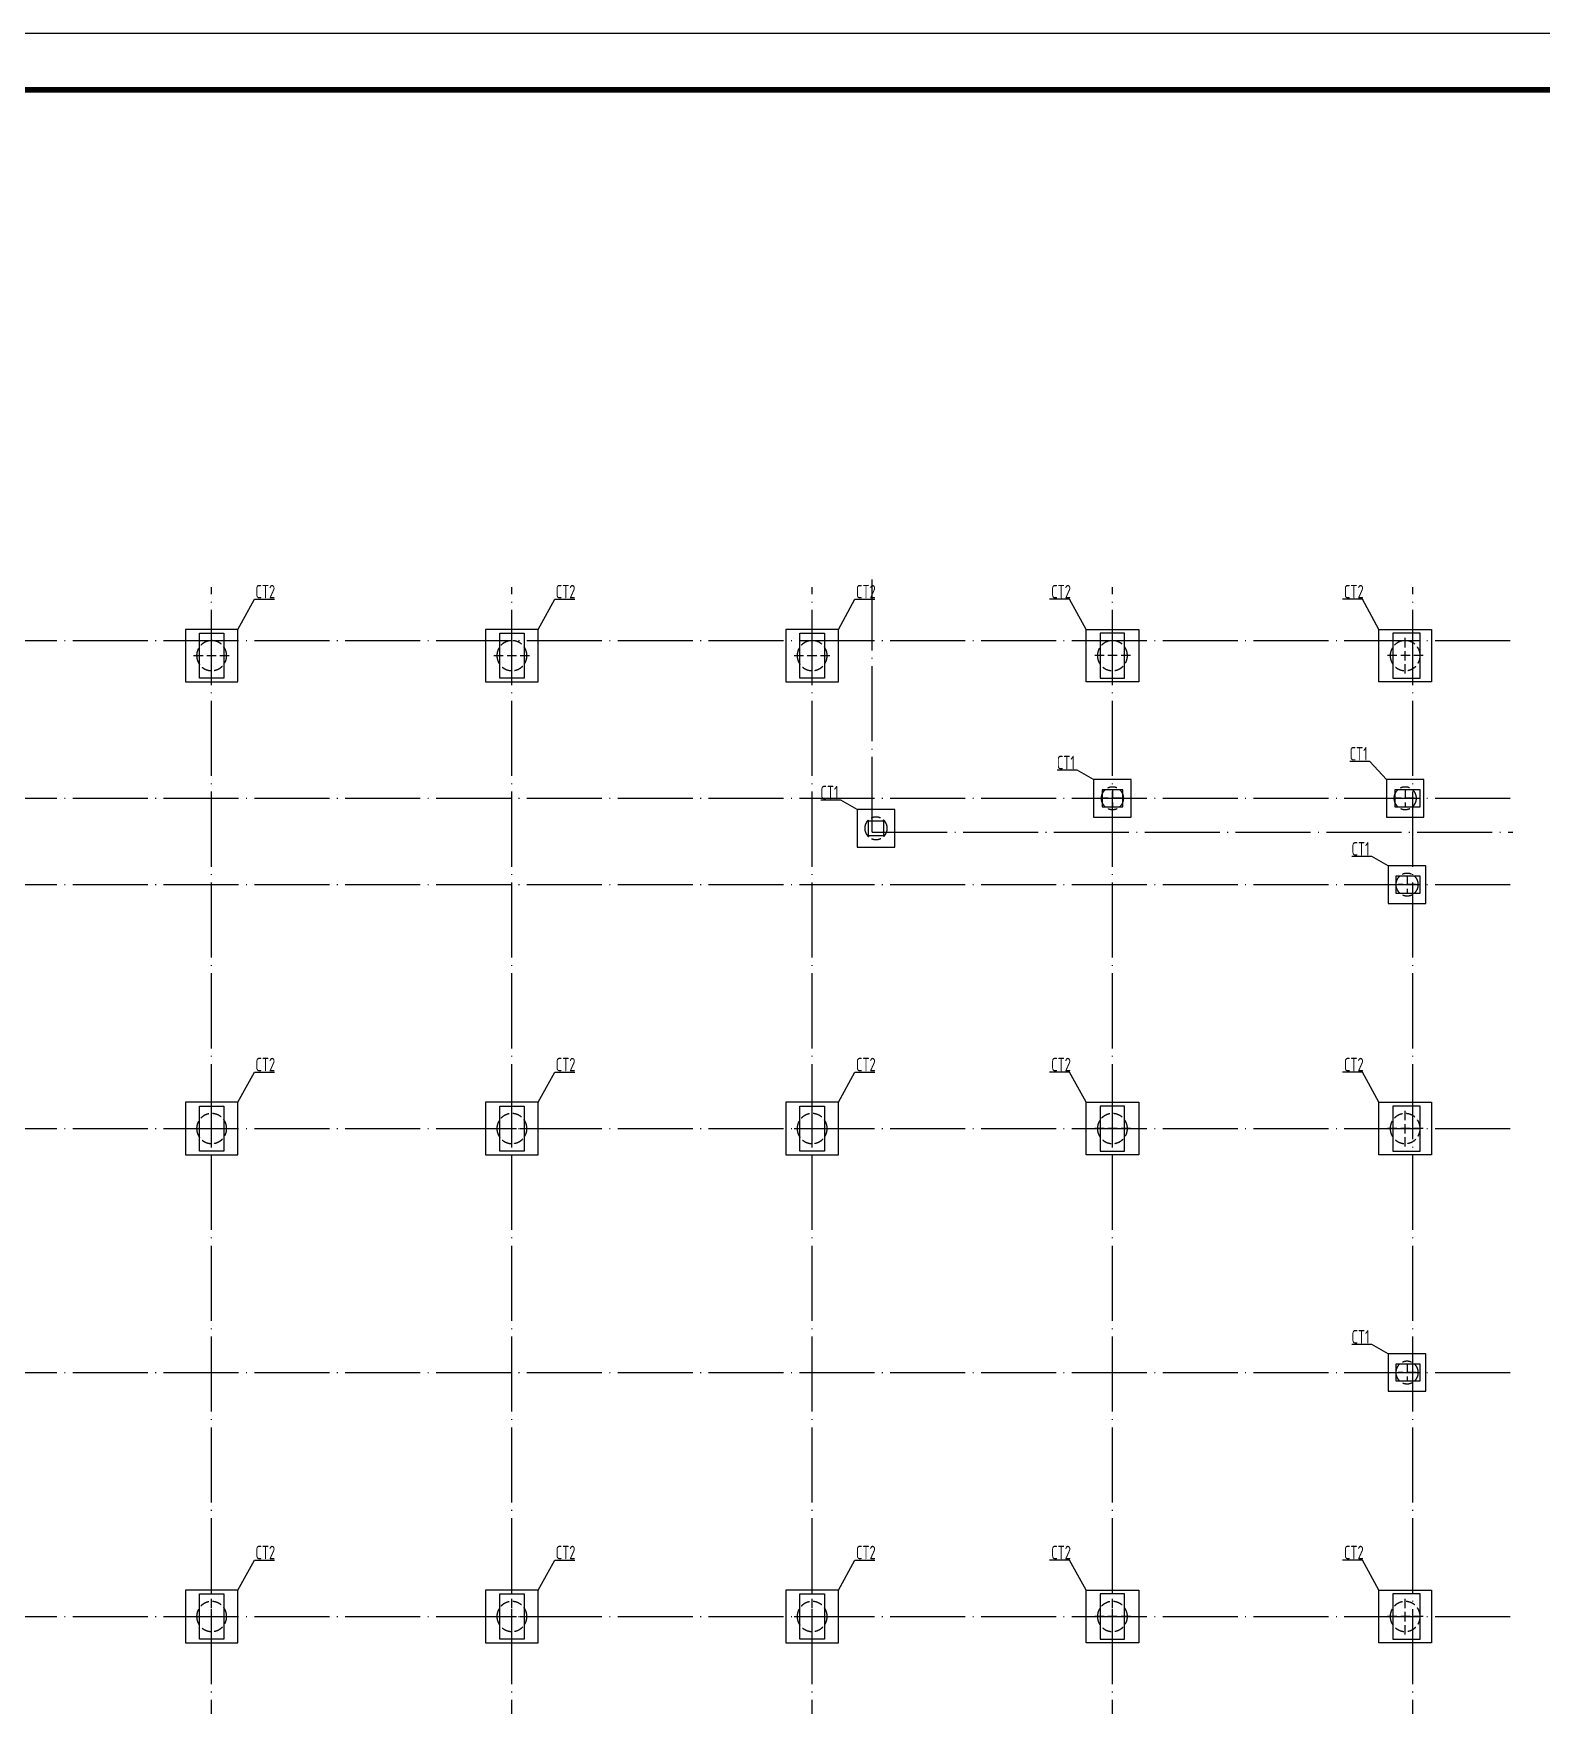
# Model space of a CAD drawing. Extents: x 19118 to 566552, y -1188739 to 92943.
# Drawn here: x 324264 to 364446, y -148086 to -103536 of the extents above; entities that cross this region are included whole.
import ezdxf

# ---------------------------------------------------------------- set-up
doc = ezdxf.new("R2010")
doc.units = 0
doc.header["$LTSCALE"] = 1000
doc.header["$MEASUREMENT"] = 0
doc.linetypes.add('DASH', pattern=[0.35, 0.25, -0.1])
doc.linetypes.add('DOTE', pattern=[2.42, 2, -0.2, 0.02, -0.2])
for name, color, linetype in [('DOTE', 9, 'DOTE'), ('PUB_TITLE', 4, 'CONTINUOUS'), ('引线', 9, 'CONTINUOUS'), ('承台', 2, 'CONTINUOUS'), ('柱', 2, 'CONTINUOUS'), ('桩基标注', 7, 'CONTINUOUS'), ('桩心', 33, 'CONTINUOUS')]:
    doc.layers.add(name, color=color, linetype=linetype)
doc.layers.add('混凝土柱', color=2, linetype='CONTINUOUS', lineweight=25)
doc.styles.add('TSSD_Rein', font='atssdeng.shx', dxfattribs={"width": 0.7, "bigfont": 'atssdchn.shx'})

msp = doc.modelspace()

# ---------------------------------------------------------------- linework, layer by layer
at = {"layer": 'DOTE', "color": 8}
for p, q in [((329012.4, -174135.65), (329012.4, -118286.09)), ((337012.4, -174135.65), (337012.4, -118286.09)), ((345012.4, -174135.65), (345012.4, -118286.09)), ((346612.4, -124813.12), (346612.4, -118082.27)), ((353012.4, -174135.65), (353012.4, -118286.09)), ((361012.4, -174135.65), (361012.4, -118286.09)), ((255130.89, -119713.12), (363668.15, -119713.12)), ((255130.89, -123913.12), (363668.15, -123913.12)), ((346612.4, -124813.12), (363678.39, -124813.12)), ((255130.89, -126213.12), (363668.15, -126213.12)), ((255130.89, -132713.12), (363668.15, -132713.12)), ((255130.89, -139213.12), (363668.15, -139213.12)), ((255130.89, -145713.12), (363668.15, -145713.12))]:
    msp.add_line(p, q, dxfattribs=at)
at = {"layer": 'PUB_TITLE'}
msp.add_lwpolyline([(243357.07, -192635.97), (401007.07, -192635.97), (401007.07, -103535.97), (243357.07, -103535.97)], close=True, dxfattribs=at)
at = {"layer": 'PUB_TITLE', "const_width": 150}
msp.add_lwpolyline([(247107.07, -191135.97), (399507.07, -191135.97), (399507.07, -105035.97), (247107.07, -105035.97)], close=True, dxfattribs=at)
at = {"layer": '引线', "linetype": 'DASH'}
for points in [[(329412.39, -120109.31, 0.99524903), (328612.4, -120113.12, 1.00477364)], [(337412.39, -120109.31, 0.99524903), (336612.4, -120113.12, 1.00477364)], [(345412.39, -120109.31, 0.99524903), (344612.4, -120113.12, 1.00477364)], [(352612.42, -120109.31, -0.99524903), (353412.4, -120113.12, -1.00477364)], [(360412.42, -120109.31, -0.99524903), (361212.4, -120113.12, -1.00477364)], [(329412.39, -132709.31, 0.99524903), (328612.4, -132713.12, 1.00477364)], [(337412.39, -132709.31, 0.99524903), (336612.4, -132713.12, 1.00477364)], [(345412.39, -132709.31, 0.99524903), (344612.4, -132713.12, 1.00477364)], [(352612.42, -132709.31, -0.99524903), (353412.4, -132713.12, -1.00477364)], [(360412.42, -132709.31, -0.99524903), (361212.4, -132713.12, -1.00477364)], [(329412.39, -145709.31, 0.99524903), (328612.4, -145713.12, 1.00477364)], [(337412.39, -145709.31, 0.99524903), (336612.4, -145713.12, 1.00477364)], [(345412.39, -145709.31, 0.99524903), (344612.4, -145713.12, 1.00477364)], [(352612.42, -145709.31, -0.99524903), (353412.4, -145713.12, -1.00477364)], [(360412.42, -145709.31, -0.99524903), (361212.4, -145713.12, -1.00477364)]]:
    msp.add_lwpolyline(points, format="xyb", close=True, dxfattribs=at)
for points in [[(352712.42, -123915.98, 0.99524903), (353312.4, -123913.12, 1.00477364), (352712.42, -123915.98, 209.98235095)], [(360512.42, -123915.98, 0.99524903), (361112.4, -123913.12, 1.00477364), (360512.42, -123915.98, 209.98235095)], [(346412.42, -124715.98, 0.99524903), (347012.4, -124713.12, 1.00477364), (346412.42, -124715.98, 209.98235095)], [(360562.42, -126215.98, 0.99524903), (361162.4, -126213.12, 1.00477364), (360562.42, -126215.98, 209.98235095)], [(360562.42, -139215.98, 0.99524903), (361162.4, -139213.12, 1.00477364), (360562.42, -139215.98, 209.98235095)]]:
    msp.add_lwpolyline(points, format="xyb", dxfattribs=at)
at = {"layer": '承台'}
for points in [[(328312.4, -120813.12), (329712.4, -120813.12), (329712.4, -119413.12), (328312.4, -119413.12)], [(336312.4, -120813.12), (337712.4, -120813.12), (337712.4, -119413.12), (336312.4, -119413.12)], [(344312.4, -120813.12), (345712.4, -120813.12), (345712.4, -119413.12), (344312.4, -119413.12)], [(353712.4, -120813.12), (352312.4, -120813.12), (352312.4, -119413.12), (353712.4, -119413.12)], [(361512.4, -120813.12), (360112.4, -120813.12), (360112.4, -119413.12), (361512.4, -119413.12)], [(353512.4, -123413.12), (352512.4, -123413.12), (352512.4, -124413.12), (353512.4, -124413.12)], [(361312.4, -123413.12), (360312.4, -123413.12), (360312.4, -124413.12), (361312.4, -124413.12)], [(347212.4, -124213.12), (346212.4, -124213.12), (346212.4, -125213.12), (347212.4, -125213.12)], [(361362.4, -125713.12), (360362.4, -125713.12), (360362.4, -126713.12), (361362.4, -126713.12)], [(328312.4, -133413.12), (329712.4, -133413.12), (329712.4, -132013.12), (328312.4, -132013.12)], [(336312.4, -133413.12), (337712.4, -133413.12), (337712.4, -132013.12), (336312.4, -132013.12)], [(344312.4, -133413.12), (345712.4, -133413.12), (345712.4, -132013.12), (344312.4, -132013.12)], [(353712.4, -133413.12), (352312.4, -133413.12), (352312.4, -132013.12), (353712.4, -132013.12)], [(361512.4, -133413.12), (360112.4, -133413.12), (360112.4, -132013.12), (361512.4, -132013.12)], [(361362.4, -138713.12), (360362.4, -138713.12), (360362.4, -139713.12), (361362.4, -139713.12)], [(328312.4, -146413.12), (329712.4, -146413.12), (329712.4, -145013.12), (328312.4, -145013.12)], [(336312.4, -146413.12), (337712.4, -146413.12), (337712.4, -145013.12), (336312.4, -145013.12)], [(344312.4, -146413.12), (345712.4, -146413.12), (345712.4, -145013.12), (344312.4, -145013.12)], [(353712.4, -146413.12), (352312.4, -146413.12), (352312.4, -145013.12), (353712.4, -145013.12)], [(361512.4, -146413.12), (360112.4, -146413.12), (360112.4, -145013.12), (361512.4, -145013.12)]]:
    msp.add_lwpolyline(points, close=True, dxfattribs=at)
at = {"layer": '柱'}
for points in [[(328687.4, -119513.12), (329337.4, -119513.12), (329337.4, -120713.12), (328687.4, -120713.12)], [(336687.4, -119513.12), (337337.4, -119513.12), (337337.4, -120713.12), (336687.4, -120713.12)], [(344687.4, -119513.12), (345337.4, -119513.12), (345337.4, -120713.12), (344687.4, -120713.12)], [(353337.4, -119513.12), (352687.4, -119513.12), (352687.4, -120713.12), (353337.4, -120713.12)], [(361212.4, -119513.12), (360487.4, -119513.12), (360487.4, -120713.12), (361212.4, -120713.12)], [(346512.4, -124513.12), (346912.4, -124513.12), (346912.4, -124913.12), (346512.4, -124913.12)], [(328687.4, -132113.12), (329337.4, -132113.12), (329337.4, -133313.12), (328687.4, -133313.12)], [(336687.4, -132113.12), (337337.4, -132113.12), (337337.4, -133313.12), (336687.4, -133313.12)], [(344687.4, -132113.12), (345337.4, -132113.12), (345337.4, -133313.12), (344687.4, -133313.12)], [(353337.4, -132113.12), (352687.4, -132113.12), (352687.4, -133313.12), (353337.4, -133313.12)], [(361212.4, -132113.12), (360487.4, -132113.12), (360487.4, -133313.12), (361212.4, -133313.12)], [(328687.4, -145113.12), (329337.4, -145113.12), (329337.4, -146313.12), (328687.4, -146313.12)], [(336687.4, -145113.12), (337337.4, -145113.12), (337337.4, -146313.12), (336687.4, -146313.12)], [(344687.4, -145113.12), (345337.4, -145113.12), (345337.4, -146313.12), (344687.4, -146313.12)], [(353337.4, -145113.12), (352687.4, -145113.12), (352687.4, -146313.12), (353337.4, -146313.12)], [(361212.4, -145113.12), (360487.4, -145113.12), (360487.4, -146313.12), (361212.4, -146313.12)]]:
    msp.add_lwpolyline(points, close=True, dxfattribs=at)
at = {"layer": '桩基标注'}
for points in [[(329712.4, -119413.12), (330153.08, -118612.49), (330685.39, -118612.49)], [(337712.4, -119413.12), (338153.08, -118612.49), (338685.39, -118612.49)], [(345712.4, -119413.12), (346153.08, -118612.49), (346685.39, -118612.49)], [(352312.4, -119413.12), (351871.73, -118612.49), (351339.42, -118612.49)], [(360112.4, -119413.12), (359671.73, -118612.49), (359139.42, -118612.49)], [(360312.4, -123413.12), (359871.73, -122931.38), (359339.42, -122931.38)], [(352512.4, -123413.12), (352071.73, -123165.4), (351539.42, -123165.4)], [(346212.4, -124213.12), (345771.73, -123965.4), (345239.42, -123965.4)], [(360362.4, -125713.12), (359921.73, -125465.4), (359389.42, -125465.4)], [(329712.4, -132013.13), (330153.08, -131212.49), (330685.39, -131212.49)], [(337712.4, -132013.13), (338153.08, -131212.49), (338685.39, -131212.49)], [(345712.4, -132013.13), (346153.08, -131212.49), (346685.39, -131212.49)], [(352312.4, -132013.13), (351871.73, -131212.49), (351339.42, -131212.49)], [(360112.4, -132013.13), (359671.73, -131212.49), (359139.42, -131212.49)], [(360362.4, -138713.12), (359921.73, -138465.4), (359389.42, -138465.4)], [(329712.4, -145013.13), (330153.08, -144212.49), (330685.39, -144212.49)], [(337712.4, -145013.13), (338153.08, -144212.49), (338685.39, -144212.49)], [(345712.4, -145013.13), (346153.08, -144212.49), (346685.39, -144212.49)], [(352312.4, -145013.13), (351871.73, -144212.49), (351339.42, -144212.49)], [(360112.4, -145013.13), (359671.73, -144212.49), (359139.42, -144212.49)]]:
    msp.add_lwpolyline(points, dxfattribs=at)
at = {"layer": '桩心', "color": 8, "linetype": 'DASH'}
for p, q in [((329012.4, -120593.12), (329012.4, -119633.12)), ((337012.4, -120593.12), (337012.4, -119633.12)), ((345012.4, -120593.12), (345012.4, -119633.12)), ((353012.4, -120593.12), (353012.4, -119633.12)), ((360812.4, -120593.12), (360812.4, -119633.12)), ((328532.4, -120113.12), (329492.4, -120113.12)), ((336532.4, -120113.12), (337492.4, -120113.12)), ((344532.4, -120113.12), (345492.4, -120113.12)), ((353492.4, -120113.12), (352532.4, -120113.12)), ((361292.4, -120113.12), (360332.4, -120113.12)), ((353012.4, -123673.12), (353012.4, -124153.12)), ((360812.4, -123673.12), (360812.4, -124153.12)), ((353252.4, -123913.12), (352772.4, -123913.12)), ((361052.4, -123913.12), (360572.4, -123913.12)), ((360862.4, -125973.12), (360862.4, -126453.12)), ((361102.4, -126213.12), (360622.4, -126213.12)), ((329012.4, -133193.12), (329012.4, -132233.12)), ((337012.4, -133193.12), (337012.4, -132233.12)), ((345012.4, -133193.12), (345012.4, -132233.12)), ((353012.4, -133193.12), (353012.4, -132233.12)), ((360812.4, -133193.12), (360812.4, -132233.12)), ((328532.4, -132713.12), (329492.4, -132713.12)), ((336532.4, -132713.12), (337492.4, -132713.12)), ((344532.4, -132713.12), (345492.4, -132713.12)), ((353492.4, -132713.12), (352532.4, -132713.12)), ((361292.4, -132713.12), (360332.4, -132713.12)), ((360862.4, -138973.12), (360862.4, -139453.12)), ((361102.4, -139213.12), (360622.4, -139213.12)), ((329012.4, -146193.12), (329012.4, -145233.12)), ((337012.4, -146193.12), (337012.4, -145233.12)), ((345012.4, -146193.12), (345012.4, -145233.12)), ((353012.4, -146193.12), (353012.4, -145233.12)), ((360812.4, -146193.12), (360812.4, -145233.12)), ((328532.4, -145713.12), (329492.4, -145713.12)), ((336532.4, -145713.12), (337492.4, -145713.12)), ((344532.4, -145713.12), (345492.4, -145713.12)), ((353492.4, -145713.12), (352532.4, -145713.12)), ((361292.4, -145713.12), (360332.4, -145713.12))]:
    msp.add_line(p, q, dxfattribs=at)
at = {"layer": '混凝土柱'}
for points in [[(353287.4, -123688.12), (352737.4, -123688.12), (352737.4, -124138.12), (353287.4, -124138.12)], [(361212.4, -123688.12), (360537.4, -123688.12), (360537.4, -124138.12), (361212.4, -124138.12)], [(361212.4, -125988.12), (360562.4, -125988.12), (360562.4, -126438.12), (361212.4, -126438.12)], [(361212.4, -138988.12), (360562.4, -138988.12), (360562.4, -139438.12), (361212.4, -139438.12)]]:
    msp.add_lwpolyline(points, close=True, dxfattribs=at)

# ---------------------------------------------------------------- texts
at = {"layer": '桩基标注', "style": 'TSSD_Rein', "width": 0.7}
for s, p in [('CT2', (330179.08, -118587.83)), ('CT2', (338179.08, -118587.83)), ('CT2', (346179.08, -118587.83)), ('CT2', (351380.49, -118587.83)), ('CT2', (359180.49, -118587.83)), ('CT1', (351532.03, -123140.75)), ('CT1', (359332.03, -122906.72)), ('CT1', (345232.03, -123940.74)), ('CT1', (359382.03, -125440.75)), ('CT2', (330179.08, -131187.83)), ('CT2', (338179.08, -131187.83)), ('CT2', (346179.08, -131187.83)), ('CT2', (351380.49, -131187.83)), ('CT2', (359180.49, -131187.83)), ('CT1', (359382.03, -138440.75)), ('CT2', (330179.08, -144187.83)), ('CT2', (338179.08, -144187.83)), ('CT2', (346179.08, -144187.83)), ('CT2', (351380.49, -144187.83)), ('CT2', (359180.49, -144187.83))]:
    msp.add_text(s, height=360, dxfattribs=at).set_placement(p)

doc.saveas('drawing.dxf')
